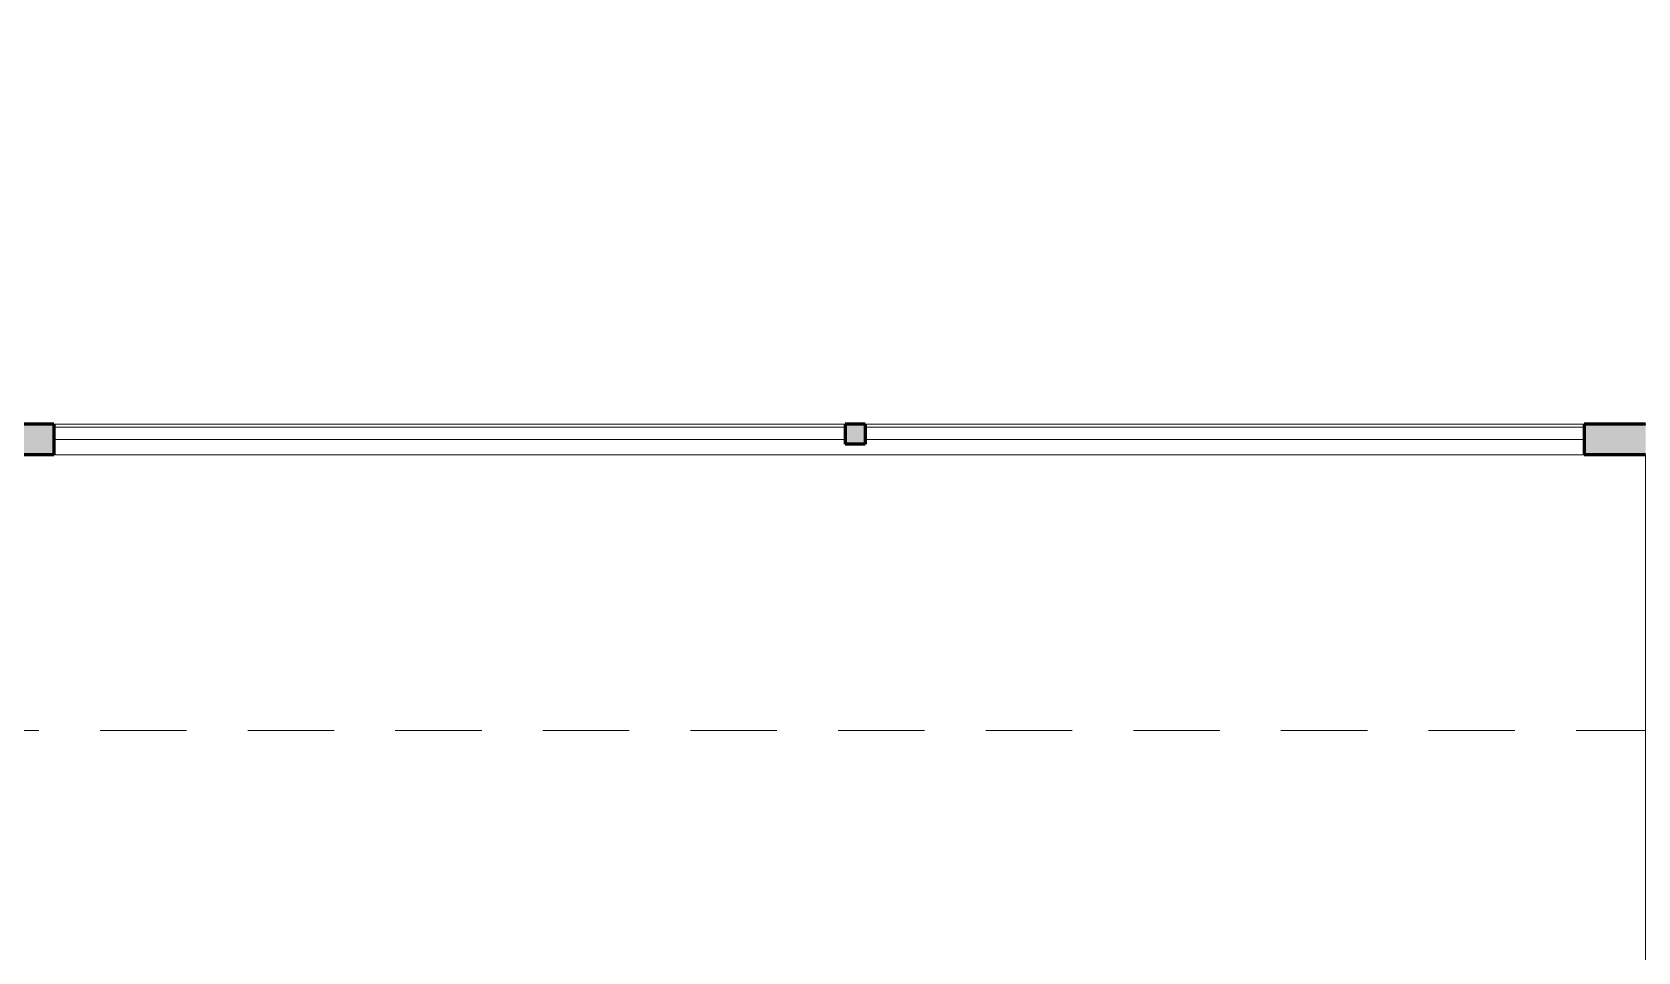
# Model space of a CAD drawing. Header units: inches. Extents: x -19 to 5698, y -728 to 92.
# Drawn here: x 410.835 to 413.458, y 16.538 to 18.04 of the extents above; entities that cross this region are included whole.
import ezdxf

# ---------------------------------------------------------------- set-up
doc = ezdxf.new("R2010")
doc.units = ezdxf.units.IN
doc.header["$MEASUREMENT"] = 0
doc.set_wipeout_variables(frame=1)
for name, pattern in [('HIDDEN', [0.375, 0.25, -0.125]), ('Hidden Line', [0.195611, 0.141111, -0.0545]), ('Wipeout_Contour', [1, 0, -1])]:
    doc.linetypes.add(name, pattern=pattern)
doc.layers.add('00 conduct tomacorr', color=120, linetype='HIDDEN', lineweight=30)
for name, color, linetype in [('02 _ ARQ _ ZON _ Espacio.3D', 7, 'Continuous'), ('08 _ STR _ EXT _ 09 Vigas', 251, 'Continuous'), ('Acabado - Muros', 7, 'Continuous')]:
    doc.layers.add(name, color=color, linetype=linetype)

msp = doc.modelspace()

# ---------------------------------------------------------------- linework, layer by layer
at = {"layer": '02 _ ARQ _ ZON _ Espacio.3D', "color": 254, "linetype": 'Continuous', "lineweight": 0, "flags": 128}
msp.add_lwpolyline([(390.0701, 17.4), (414.5701, 17.4)], dxfattribs=at)
msp.add_lwpolyline([(407.12, 16.5), (407.12, 8.1), (407.5701, 8.1), (407.5701, 7.7), (407.7701, 7.7), (407.7701, 7.3311), (413.6701, 7.3311), (413.6701, 7.7), (414.0701, 7.7), (414.0701, 8.1), (414.5701, 8.1), (414.5701, 7.35), (420.6701, 7.35), (420.6701, 7.7), (421.0701, 7.7), (421.0701, 8.1), (421.4201, 8.1), (421.4199, 11.45), (413.47, 11.4499), (413.47, 16.9), (413.47, 17.35), (407.5701, 17.3493), (407.5701, 16.5)], close=True, dxfattribs=at)
at = {"layer": '08 _ STR _ EXT _ 09 Vigas', "color": 251, "linetype": 'Hidden Line', "lineweight": 13, "true_color": 0x636466}
msp.add_line((407.5701, 16.9), (414.0701, 16.9), dxfattribs=at)

# ---------------------------------------------------------------- next in the draw order: wipeouts: each hides what was drawn before it
at = {"color": 254, "linetype": 'Wipeout_Contour', "lineweight": 0, "ltscale": 19554.15387}
msp.add_wipeout([(412.1955, 17.367), (412.179, 17.367), (412.179, 17.35), (413.37, 17.35), (413.37, 17.4), (412.1955, 17.4)], dxfattribs=at).dxf.layer = 'Acabado - Muros'

# ---------------------------------------------------------------- next in the draw order: linework, layer by layer
at = {"layer": 'Acabado - Muros', "color": 7, "linetype": 'Continuous', "lineweight": 60}
msp.add_line((413.47, 17.35), (413.37, 17.35), dxfattribs=at)
at = {"layer": 'Acabado - Muros', "color": 251, "linetype": 'Continuous', "lineweight": 13, "flags": 128}
msp.add_lwpolyline([(412.1955, 17.4), (413.37, 17.4)], dxfattribs=at)

# ---------------------------------------------------------------- next in the draw order: wipeouts: each hides what was drawn before it
at = {"color": 254, "linetype": 'Wipeout_Contour', "lineweight": 0, "ltscale": 19547.140859}
msp.add_wipeout([(410.87, 17.35), (412.179, 17.35), (412.179, 17.367), (412.1625, 17.367), (412.1625, 17.4), (410.87, 17.4)], dxfattribs=at).dxf.layer = 'Acabado - Muros'

# ---------------------------------------------------------------- next in the draw order: linework, layer by layer
at = {"layer": 'Acabado - Muros', "color": 7, "linetype": 'Continuous', "lineweight": 60}
msp.add_line((410.87, 17.35), (410.77, 17.35), dxfattribs=at)
at = {"layer": 'Acabado - Muros', "color": 251, "linetype": 'Continuous', "lineweight": 13, "flags": 128}
for points in [[(410.87, 17.4), (412.1625, 17.4)], [(410.87, 17.35), (412.179, 17.35), (413.37, 17.35)]]:
    msp.add_lwpolyline(points, dxfattribs=at)

# ---------------------------------------------------------------- next in the draw order: wipeouts: each hides what was drawn before it
at = {"color": 254, "linetype": 'Wipeout_Contour', "lineweight": 0, "ltscale": 13036.260849}
msp.add_wipeout([(413.37, 17.395), (412.1955, 17.395), (412.1955, 17.375), (413.37, 17.375)], dxfattribs=at).dxf.layer = 'Acabado - Muros'

# ---------------------------------------------------------------- next in the draw order: hatches: boundary and pattern name
at = {"layer": 'Acabado - Muros', "linetype": 'Continuous', "lineweight": 0}
msp.add_hatch(color=254, dxfattribs=at).paths.add_polyline_path([(413.37, 17.4), (413.37, 17.35), (413.47, 17.35), (413.47, 17.4)])

# ---------------------------------------------------------------- next in the draw order: linework, layer by layer
at = {"layer": 'Acabado - Muros', "color": 7, "linetype": 'Continuous', "lineweight": 60}
for p, q in [((412.1955, 17.4), (412.1955, 17.367)), ((413.37, 17.4), (413.37, 17.35)), ((413.47, 17.4), (413.37, 17.4))]:
    msp.add_line(p, q, dxfattribs=at)
at = {"layer": 'Acabado - Muros', "color": 7, "linetype": 'Continuous', "lineweight": 13, "flags": 128}
msp.add_lwpolyline([(413.37, 17.395), (413.37, 17.375), (412.1955, 17.375), (412.1955, 17.395)], close=True, dxfattribs=at)

# ---------------------------------------------------------------- next in the draw order: wipeouts: each hides what was drawn before it
at = {"color": 254, "linetype": 'Wipeout_Contour', "lineweight": 0, "ltscale": 13031.194893}
msp.add_wipeout([(412.1625, 17.395), (410.87, 17.395), (410.87, 17.375), (412.1625, 17.375)], dxfattribs=at).dxf.layer = 'Acabado - Muros'

# ---------------------------------------------------------------- next in the draw order: hatches: boundary and pattern name
at = {"layer": 'Acabado - Muros', "linetype": 'Continuous', "lineweight": 0}
for points in [[(410.87, 17.4), (410.77, 17.4), (410.77, 17.35), (410.87, 17.35)], [(412.1955, 17.367), (412.1955, 17.4), (412.1625, 17.4), (412.1625, 17.367)]]:
    msp.add_hatch(color=254, dxfattribs=at).paths.add_polyline_path(points)

# ---------------------------------------------------------------- next in the draw order: linework, layer by layer
at = {"layer": '00 conduct tomacorr'}
for centre, radius, start, end in [((413.2264, 4.276), 15.4529, 86.49827, 121.86511), ((412.1609, -7.9124), 26.2873, 77.23291, 105.65251)]:
    msp.add_arc(centre, radius, start, end, dxfattribs=at)
at = {"layer": '08 _ STR _ EXT _ 09 Vigas', "color": 251, "linetype": 'Hidden Line', "lineweight": 13, "true_color": 0x636466}
msp.add_line((400.5701, 17.4), (414.0701, 17.4), dxfattribs=at)
at = {"layer": 'Acabado - Muros', "color": 7, "linetype": 'Continuous', "lineweight": 60}
for p, q in [((410.87, 17.4), (410.77, 17.4)), ((410.87, 17.4), (410.87, 17.35)), ((412.1955, 17.4), (412.1625, 17.4)), ((412.1625, 17.4), (412.1625, 17.367)), ((412.1955, 17.367), (412.1625, 17.367))]:
    msp.add_line(p, q, dxfattribs=at)
at = {"layer": 'Acabado - Muros', "color": 7, "linetype": 'Continuous', "lineweight": 13, "flags": 128}
msp.add_lwpolyline([(412.1625, 17.395), (412.1625, 17.375), (410.87, 17.375), (410.87, 17.395)], close=True, dxfattribs=at)

doc.saveas('drawing.dxf')
